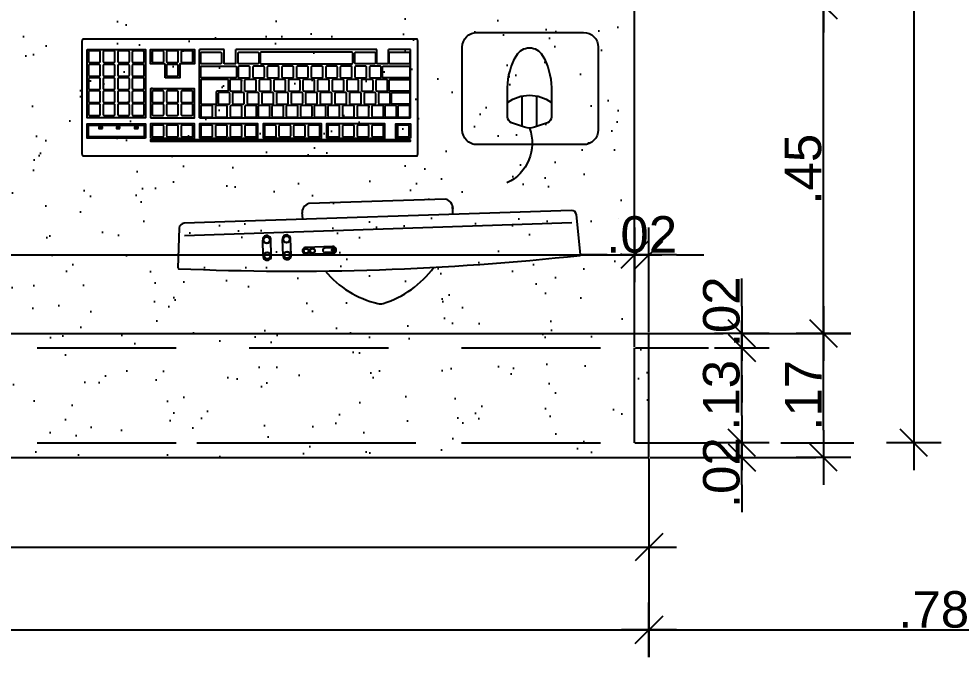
# Model space of a CAD drawing. Header units: millimetres. Extents: x 1999 to 2304, y 1614 to 1800.
# Drawn here: x 2276.582 to 2277.866, y 1632.238 to 1633.114 of the extents above; entities that cross this region are included whole.
import ezdxf

# ---------------------------------------------------------------- set-up
doc = ezdxf.new("R2010")
doc.units = ezdxf.units.MM
doc.header["$LTSCALE"] = 0.03
doc.header["$PDMODE"] = 34
doc.linetypes.add('HIDDEN', pattern=[9.525, 6.35, -3.175])
for name, color, linetype in [('BANCADAS', 5, 'Continuous'), ('COTA Especificações', 250, 'Continuous'), ('Layout', 6, 'Continuous'), ('PL250', 250, 'Continuous'), ('PL251', 251, 'Continuous'), ('PL5', 5, 'Continuous'), ('PL6', 6, 'Continuous'), ('Projeção', 250, 'HIDDEN')]:
    doc.layers.add(name, color=color, linetype=linetype)
doc.styles.get("Standard").update_dxf_attribs({"font": 'arial.ttf'})
doc.dimstyles.new('TICK01', dxfattribs={"dimscale": 0, "dimtxt": 2, "dimasz": 1.5, "dimexe": 0.18, "dimexo": 0.06, "dimgap": 0.09, "dimtad": 1, "dimzin": 4, "dimdsep": 46, "dimtxsty": 'Standard', "dimblk": 'TICK1', "dimcen": 0.09, "dimclrd": 256, "dimclre": 256, "dimclrt": 4, "dimaunit": 1, "dimadec": 0, "dimazin": 0, "dimtfac": 1, "dimtix": 1, "dimtmove": 2, "dimatfit": 3, "dimldrblk": 'TICK1', "dimfxl": 1, "dimtolj": 1, "dimtzin": 12, "dimarcsym": 0})

# ---------------------------------------------------------------- blocks, each defined once
blk = doc.blocks.new('TV DE PLASMA 29PL')
at = {"layer": 'PL250'}
for p, q in [((0.1413, 0.2032), (-0.1307, 0.2032)), ((0.3901, 0.1474), (-0.3795, 0.1474)), ((-0.2245, 0.1025), (-0.2245, 0.1335)), ((-0.2085, 0.1025), (-0.2085, 0.1335)), ((-0.1852, 0.1025), (-0.1852, 0.1335)), ((-0.1692, 0.1025), (-0.1692, 0.1335)), ((-0.0866, 0.1163), (-0.1388, 0.1163)), ((-0.0866, 0.1135), (-0.1016, 0.1135)), ((-0.0866, 0.1135), (-0.0866, 0.1051)), ((-0.0866, 0.1023), (-0.1388, 0.1023)), ((-0.0866, 0.1051), (-0.1016, 0.1051))]:
    blk.add_line(p, q, dxfattribs=at)
for centre, radius in [((-0.2165, 0.1335), 0.00673), ((-0.2165, 0.1335), 0.00623), ((-0.1772, 0.1335), 0.00673), ((-0.1772, 0.1335), 0.00623), ((-0.1388, 0.1093), 0.00498), ((-0.1388, 0.1093), 0.00448), ((-0.1265, 0.1093), 0.00498), ((-0.1265, 0.1093), 0.00448), ((-0.2165, 0.1025), 0.00673), ((-0.2165, 0.1025), 0.00623), ((-0.1772, 0.1025), 0.00673), ((-0.1772, 0.1025), 0.00623), ((-0.0866, 0.1093), 0.00162)]:
    blk.add_circle(centre, radius, dxfattribs=at)
for centre, radius, start, end in [((-0.1248, 0.1841), 0.02, 107.0959, 181.9473), ((0.1354, 0.1841), 0.02, 358.0527, 72.9041), ((0.0523, 0.1901), 0.1971, 181.9473, 185.1513), ((-0.0417, 0.1901), 0.1971, 354.8487, 358.0527), ((-0.2165, 0.1345), 0.00807, 352.6021, 187.3979), ((-0.1772, 0.1345), 0.00807, 352.6021, 187.3979), ((-0.1391, 0.1093), 0.00701, 87.5804, 272.4196), ((-0.1018, 0.1093), 0.00424, 87.5804, 272.4196), ((-0.0863, 0.1093), 0.00701, 267.5804, 92.4196), ((-0.0864, 0.1093), 0.00424, 267.5804, 92.4196), ((-0.2165, 0.1014), 0.00807, 172.6021, 7.3979), ((-0.1772, 0.1014), 0.00807, 172.6021, 7.3979), ((0.0523, 0.1901), 0.1971, 218.1188, 254.6284), ((-0.0417, 0.1901), 0.1971, 285.3716, 321.8812), ((0.0053, 0.0193), 0.02, 254.6284, 285.3716)]:
    blk.add_arc(centre, radius, start, end, dxfattribs=at)
at = {"layer": 'PL5'}
blk.add_lwpolyline([(0.4, 0.163, 0.395059), (0.3901, 0.1724), (-0.3795, 0.1724, 0.395059), (-0.3894, 0.163), (-0.3946, 0.0843, 0.255546), (-0.3938, 0.0825, 0.038223), (0.4044, 0.0825, 0.255546), (0.4052, 0.0843)], format="xyb", close=True, dxfattribs=at)
blk = doc.blocks.new('Teclado')
at = {"layer": 'PL250'}
blk.add_lwpolyline([(-0.23, 0.158), (-0.23, 0.002, 0.414214), (-0.228, 0), (0.228, 0, 0.414214), (0.23, 0.002), (0.23, 0.158, 0.414214), (0.228, 0.16), (-0.228, 0.16, 0.414214)], format="xyb", close=True, dxfattribs=at)
at = {"layer": 'PL251'}
for p, q in [((-0.22, 0.108), (-0.22, 0.0141)), ((0.069, 0.108), (-0.22, 0.108)), ((0.069, 0.108), (0.069, 0.0141)), ((0.116, 0.0532), (0.116, 0.034)), ((0.098, 0.0494), (0.098, 0.0363)), ((-0.19, 0.0341), (-0.19, 0.0141)), ((-0.19, 0.0341), (-0.174, 0.0341)), ((-0.174, 0.0341), (-0.174, 0.0141)), ((0.019, 0.0341), (0.019, 0.0141)), ((0.019, 0.0341), (0.035, 0.0341)), ((0.035, 0.0341), (0.035, 0.0141)), ((-0.22, 0.0141), (-0.19, 0.0141)), ((-0.174, 0.0141), (0.019, 0.0141)), ((0.035, 0.0141), (0.069, 0.0141))]:
    blk.add_line(p, q, dxfattribs=at)
for points in [[(-0.22, 0.138), (0.136, 0.138), (0.136, 0.14), (-0.22, 0.14)], [(-0.22, 0.136), (-0.2, 0.136), (-0.2, 0.116), (-0.22, 0.116)], [(-0.105, 0.136), (-0.185, 0.136), (-0.185, 0.116), (-0.105, 0.116)], [(-0.018, 0.136), (-0.098, 0.136), (-0.098, 0.116), (-0.018, 0.116)], [(0.069, 0.136), (-0.011, 0.136), (-0.011, 0.116), (0.069, 0.116)], [(0.136, 0.136), (0.076, 0.136), (0.076, 0.116), (0.136, 0.116)], [(0.143, 0.136), (0.223, 0.136), (0.223, 0.116), (0.143, 0.116)], [(0.145, 0.134), (0.221, 0.134), (0.221, 0.118), (0.145, 0.118)], [(0.1529, 0.1227), (0.1529, 0.1207), (0.1579, 0.1207), (0.1579, 0.1227)], [(0.1779, 0.1227), (0.1779, 0.1207), (0.1829, 0.1207), (0.1829, 0.1227)], [(0.2018, 0.1227), (0.2018, 0.1207), (0.2068, 0.1207), (0.2068, 0.1227)], [(0.136, 0.108), (0.076, 0.108), (0.076, 0.068), (0.136, 0.068)], [(0.223, 0.0141), (0.143, 0.0141), (0.143, 0.108), (0.223, 0.108)]]:
    blk.add_lwpolyline(points, close=True, dxfattribs=at)
for points in [[(-0.202, 0.1325, 0.414214), (-0.2035, 0.134), (-0.2165, 0.134, 0.414214), (-0.218, 0.1325), (-0.218, 0.1195, 0.414214), (-0.2165, 0.118), (-0.2035, 0.118, 0.414214), (-0.202, 0.1195)], [(-0.167, 0.1325, 0.414214), (-0.1685, 0.134), (-0.1815, 0.134, 0.414214), (-0.183, 0.1325), (-0.183, 0.1195, 0.414214), (-0.1815, 0.118), (-0.1685, 0.118, 0.414214), (-0.167, 0.1195)], [(-0.147, 0.1325, 0.414214), (-0.1485, 0.134), (-0.1615, 0.134, 0.414214), (-0.163, 0.1325), (-0.163, 0.1195, 0.414214), (-0.1615, 0.118), (-0.1485, 0.118, 0.414214), (-0.147, 0.1195)], [(-0.127, 0.1325, 0.414214), (-0.1285, 0.134), (-0.1415, 0.134, 0.414214), (-0.143, 0.1325), (-0.143, 0.1195, 0.414214), (-0.1415, 0.118), (-0.1285, 0.118, 0.414214), (-0.127, 0.1195)], [(-0.107, 0.1325, 0.414214), (-0.1085, 0.134), (-0.1215, 0.134, 0.414214), (-0.123, 0.1325), (-0.123, 0.1195, 0.414214), (-0.1215, 0.118), (-0.1085, 0.118, 0.414214), (-0.107, 0.1195)], [(-0.0799, 0.1325, 0.414214), (-0.0814, 0.134), (-0.0944, 0.134, 0.414214), (-0.0959, 0.1325), (-0.0959, 0.1195, 0.414214), (-0.0944, 0.118), (-0.0814, 0.118, 0.414214), (-0.0799, 0.1195)], [(-0.0599, 0.1325, 0.414214), (-0.0614, 0.134), (-0.0744, 0.134, 0.414214), (-0.0759, 0.1325), (-0.0759, 0.1195, 0.414214), (-0.0744, 0.118), (-0.0614, 0.118, 0.414214), (-0.0599, 0.1195)], [(-0.0399, 0.1325, 0.414214), (-0.0414, 0.134), (-0.0544, 0.134, 0.414214), (-0.0559, 0.1325), (-0.0559, 0.1195, 0.414214), (-0.0544, 0.118), (-0.0414, 0.118, 0.414214), (-0.0399, 0.1195)], [(-0.0199, 0.1325, 0.414214), (-0.0214, 0.134), (-0.0344, 0.134, 0.414214), (-0.0359, 0.1325), (-0.0359, 0.1195, 0.414214), (-0.0344, 0.118), (-0.0214, 0.118, 0.414214), (-0.0199, 0.1195)], [(0.007, 0.1325, 0.414214), (0.0055, 0.134), (-0.0075, 0.134, 0.414214), (-0.009, 0.1325), (-0.009, 0.1195, 0.414214), (-0.0075, 0.118), (0.0055, 0.118, 0.414214), (0.007, 0.1195)], [(0.027, 0.1325, 0.414214), (0.0255, 0.134), (0.0125, 0.134, 0.414214), (0.011, 0.1325), (0.011, 0.1195, 0.414214), (0.0125, 0.118), (0.0255, 0.118, 0.414214), (0.027, 0.1195)], [(0.047, 0.1325, 0.414214), (0.0455, 0.134), (0.0325, 0.134, 0.414214), (0.031, 0.1325), (0.031, 0.1195, 0.414214), (0.0325, 0.118), (0.0455, 0.118, 0.414214), (0.047, 0.1195)], [(0.067, 0.1325, 0.414214), (0.0655, 0.134), (0.0525, 0.134, 0.414214), (0.051, 0.1325), (0.051, 0.1195, 0.414214), (0.0525, 0.118), (0.0655, 0.118, 0.414214), (0.067, 0.1195)], [(0.094, 0.1325, 0.414214), (0.0925, 0.134), (0.0795, 0.134, 0.414214), (0.078, 0.1325), (0.078, 0.1195, 0.414214), (0.0795, 0.118), (0.0925, 0.118, 0.414214), (0.094, 0.1195)], [(0.114, 0.1325, 0.414214), (0.1125, 0.134), (0.0995, 0.134, 0.414214), (0.098, 0.1325), (0.098, 0.1195, 0.414214), (0.0995, 0.118), (0.1125, 0.118, 0.414214), (0.114, 0.1195)], [(0.134, 0.1325, 0.414214), (0.1325, 0.134), (0.1195, 0.134, 0.414214), (0.118, 0.1325), (0.118, 0.1195, 0.414214), (0.1195, 0.118), (0.1325, 0.118, 0.414214), (0.134, 0.1195)], [(-0.2029, 0.1055, 0.414214), (-0.2044, 0.107), (-0.2174, 0.107, 0.414214), (-0.2189, 0.1055), (-0.2189, 0.0925, 0.414214), (-0.2174, 0.091), (-0.2044, 0.091, 0.414214), (-0.2029, 0.0925)], [(-0.1848, 0.1055, 0.414214), (-0.1863, 0.107), (-0.1993, 0.107, 0.414214), (-0.2008, 0.1055), (-0.2008, 0.0925, 0.414214), (-0.1993, 0.091), (-0.1863, 0.091, 0.414214), (-0.1848, 0.0925)], [(-0.167, 0.1055, 0.414214), (-0.1685, 0.107), (-0.1815, 0.107, 0.414214), (-0.183, 0.1055), (-0.183, 0.0925, 0.414214), (-0.1815, 0.091), (-0.1685, 0.091, 0.414214), (-0.167, 0.0925)], [(-0.147, 0.1055, 0.414214), (-0.1485, 0.107), (-0.1615, 0.107, 0.414214), (-0.163, 0.1055), (-0.163, 0.0925, 0.414214), (-0.1615, 0.091), (-0.1485, 0.091, 0.414214), (-0.147, 0.0925)], [(-0.127, 0.1055, 0.414214), (-0.1285, 0.107), (-0.1415, 0.107, 0.414214), (-0.143, 0.1055), (-0.143, 0.0925, 0.414214), (-0.1415, 0.091), (-0.1285, 0.091, 0.414214), (-0.127, 0.0925)], [(-0.107, 0.1055, 0.414214), (-0.1085, 0.107), (-0.1215, 0.107, 0.414214), (-0.123, 0.1055), (-0.123, 0.0925, 0.414214), (-0.1215, 0.091), (-0.1085, 0.091, 0.414214), (-0.107, 0.0925)], [(-0.0881, 0.1055, 0.414214), (-0.0896, 0.107), (-0.1026, 0.107, 0.414214), (-0.1041, 0.1055), (-0.1041, 0.0925, 0.414214), (-0.1026, 0.091), (-0.0896, 0.091, 0.414214), (-0.0881, 0.0925)], [(-0.0692, 0.1055, 0.414214), (-0.0707, 0.107), (-0.0837, 0.107, 0.414214), (-0.0852, 0.1055), (-0.0852, 0.0925, 0.414214), (-0.0837, 0.091), (-0.0707, 0.091, 0.414214), (-0.0692, 0.0925)], [(-0.0496, 0.1055, 0.414214), (-0.0511, 0.107), (-0.0641, 0.107, 0.414214), (-0.0656, 0.1055), (-0.0656, 0.0925, 0.414214), (-0.0641, 0.091), (-0.0511, 0.091, 0.414214), (-0.0496, 0.0925)], [(-0.0303, 0.1055, 0.414214), (-0.0318, 0.107), (-0.0448, 0.107, 0.414214), (-0.0463, 0.1055), (-0.0463, 0.0925, 0.414214), (-0.0448, 0.091), (-0.0318, 0.091, 0.414214), (-0.0303, 0.0925)], [(-0.0114, 0.1055, 0.414214), (-0.0129, 0.107), (-0.0259, 0.107, 0.414214), (-0.0274, 0.1055), (-0.0274, 0.0925, 0.414214), (-0.0259, 0.091), (-0.0129, 0.091, 0.414214), (-0.0114, 0.0925)], [(0.007, 0.1055, 0.414214), (0.0055, 0.107), (-0.0075, 0.107, 0.414214), (-0.009, 0.1055), (-0.009, 0.0925, 0.414214), (-0.0075, 0.091), (0.0055, 0.091, 0.414214), (0.007, 0.0925)], [(0.027, 0.1055, 0.414214), (0.0255, 0.107), (0.0125, 0.107, 0.414214), (0.011, 0.1055), (0.011, 0.0925, 0.414214), (0.0125, 0.091), (0.0255, 0.091, 0.414214), (0.027, 0.0925)], [(0.047, 0.1055, 0.414214), (0.0455, 0.107), (0.0325, 0.107, 0.414214), (0.031, 0.1055), (0.031, 0.0925, 0.414214), (0.0325, 0.091), (0.0455, 0.091, 0.414214), (0.047, 0.0925)], [(0.067, 0.1055, 0.414214), (0.0655, 0.107), (0.0525, 0.107, 0.414214), (0.051, 0.1055), (0.051, 0.0925, 0.414214), (0.0525, 0.091), (0.0655, 0.091, 0.414214), (0.067, 0.0925)], [(0.094, 0.1032, 0.414214), (0.0925, 0.1047), (0.0795, 0.1047, 0.414214), (0.078, 0.1032), (0.078, 0.0902, 0.414214), (0.0795, 0.0887), (0.0925, 0.0887, 0.414214), (0.094, 0.0902)], [(0.114, 0.1032, 0.414214), (0.1125, 0.1047), (0.0995, 0.1047, 0.414214), (0.098, 0.1032), (0.098, 0.0902, 0.414214), (0.0995, 0.0887), (0.1125, 0.0887, 0.414214), (0.114, 0.0902)], [(0.134, 0.1032, 0.414214), (0.1325, 0.1047), (0.1195, 0.1047, 0.414214), (0.118, 0.1032), (0.118, 0.0902, 0.414214), (0.1195, 0.0887), (0.1325, 0.0887, 0.414214), (0.134, 0.0902)], [(0.161, 0.1033, 0.414214), (0.1595, 0.1048), (0.1465, 0.1048, 0.414214), (0.145, 0.1033), (0.145, 0.0903, 0.414214), (0.1465, 0.0888), (0.1595, 0.0888, 0.414214), (0.161, 0.0903)], [(0.181, 0.1033, 0.414214), (0.1795, 0.1048), (0.1665, 0.1048, 0.414214), (0.165, 0.1033), (0.165, 0.0903, 0.414214), (0.1665, 0.0888), (0.1795, 0.0888, 0.414214), (0.181, 0.0903)], [(0.201, 0.1033, 0.414214), (0.1995, 0.1048), (0.1865, 0.1048, 0.414214), (0.185, 0.1033), (0.185, 0.0903, 0.414214), (0.1865, 0.0888), (0.1995, 0.0888, 0.414214), (0.201, 0.0903)], [(0.221, 0.1033, 0.414214), (0.2195, 0.1048), (0.2065, 0.1048, 0.414214), (0.205, 0.1033), (0.205, 0.0903, 0.414214), (0.2065, 0.0888), (0.2195, 0.0888, 0.414214), (0.221, 0.0903)], [(-0.2175, 0.0894), (-0.1955, 0.0894, -0.414214), (-0.194, 0.0879), (-0.194, 0.0748, -0.414214), (-0.1955, 0.0733), (-0.2175, 0.0733, -0.414214), (-0.219, 0.0748), (-0.219, 0.0879, -0.414214)], [(-0.1764, 0.0878, 0.414214), (-0.1779, 0.0893), (-0.1909, 0.0893, 0.414214), (-0.1924, 0.0878), (-0.1924, 0.0748, 0.414214), (-0.1909, 0.0733), (-0.1779, 0.0733, 0.414214), (-0.1764, 0.0748)], [(-0.1564, 0.0878, 0.414214), (-0.1579, 0.0893), (-0.1709, 0.0893, 0.414214), (-0.1724, 0.0878), (-0.1724, 0.0748, 0.414214), (-0.1709, 0.0733), (-0.1579, 0.0733, 0.414214), (-0.1564, 0.0748)], [(-0.1364, 0.0878, 0.414214), (-0.1379, 0.0893), (-0.1509, 0.0893, 0.414214), (-0.1524, 0.0878), (-0.1524, 0.0748, 0.414214), (-0.1509, 0.0733), (-0.1379, 0.0733, 0.414214), (-0.1364, 0.0748)], [(-0.1164, 0.0878, 0.414214), (-0.1179, 0.0893), (-0.1309, 0.0893, 0.414214), (-0.1324, 0.0878), (-0.1324, 0.0748, 0.414214), (-0.1309, 0.0733), (-0.1179, 0.0733, 0.414214), (-0.1164, 0.0748)], [(-0.0964, 0.0878, 0.414214), (-0.0979, 0.0893), (-0.1109, 0.0893, 0.414214), (-0.1124, 0.0878), (-0.1124, 0.0748, 0.414214), (-0.1109, 0.0733), (-0.0979, 0.0733, 0.414214), (-0.0964, 0.0748)], [(-0.0764, 0.0878, 0.414214), (-0.0779, 0.0893), (-0.0909, 0.0893, 0.414214), (-0.0924, 0.0878), (-0.0924, 0.0748, 0.414214), (-0.0909, 0.0733), (-0.0779, 0.0733, 0.414214), (-0.0764, 0.0748)], [(-0.0564, 0.0878, 0.414214), (-0.0579, 0.0893), (-0.0709, 0.0893, 0.414214), (-0.0724, 0.0878), (-0.0724, 0.0748, 0.414214), (-0.0709, 0.0733), (-0.0579, 0.0733, 0.414214), (-0.0564, 0.0748)], [(-0.0364, 0.0878, 0.414214), (-0.0379, 0.0893), (-0.0509, 0.0893, 0.414214), (-0.0524, 0.0878), (-0.0524, 0.0748, 0.414214), (-0.0509, 0.0733), (-0.0379, 0.0733, 0.414214), (-0.0364, 0.0748)], [(-0.0164, 0.0878, 0.414214), (-0.0179, 0.0893), (-0.0309, 0.0893, 0.414214), (-0.0324, 0.0878), (-0.0324, 0.0748, 0.414214), (-0.0309, 0.0733), (-0.0179, 0.0733, 0.414214), (-0.0164, 0.0748)], [(0.0036, 0.0878, 0.414214), (0.0021, 0.0893), (-0.0109, 0.0893, 0.414214), (-0.0124, 0.0878), (-0.0124, 0.0748, 0.414214), (-0.0109, 0.0733), (0.0021, 0.0733, 0.414214), (0.0036, 0.0748)], [(0.0236, 0.0878, 0.414214), (0.0221, 0.0893), (0.0091, 0.0893, 0.414214), (0.0076, 0.0878), (0.0076, 0.0748, 0.414214), (0.0091, 0.0733), (0.0221, 0.0733, 0.414214), (0.0236, 0.0748)], [(0.0436, 0.0878, 0.414214), (0.0421, 0.0893), (0.0291, 0.0893, 0.414214), (0.0276, 0.0878), (0.0276, 0.0748, 0.414214), (0.0291, 0.0733), (0.0421, 0.0733, 0.414214), (0.0436, 0.0748)], [(0.0306, 0.0552), (0.0655, 0.0552, 0.414214), (0.067, 0.0567), (0.067, 0.0878, 0.414214), (0.0655, 0.0893), (0.047, 0.0893, 0.414214), (0.0455, 0.0878), (0.0455, 0.0723, -0.414214), (0.044, 0.0708), (0.0306, 0.0708, 0.414214), (0.0291, 0.0693), (0.0291, 0.0567, 0.414214)], [(0.094, 0.0855, 0.414214), (0.0925, 0.087), (0.0795, 0.087, 0.414214), (0.078, 0.0855), (0.078, 0.0725, 0.414214), (0.0795, 0.071), (0.0925, 0.071, 0.414214), (0.094, 0.0725)], [(0.114, 0.0855, 0.414214), (0.1125, 0.087), (0.0995, 0.087, 0.414214), (0.098, 0.0855), (0.098, 0.0725, 0.414214), (0.0995, 0.071), (0.1125, 0.071, 0.414214), (0.114, 0.0725)], [(0.134, 0.0855, 0.414214), (0.1325, 0.087), (0.1195, 0.087, 0.414214), (0.118, 0.0855), (0.118, 0.0725, 0.414214), (0.1195, 0.071), (0.1325, 0.071, 0.414214), (0.134, 0.0725)], [(0.161, 0.0856, 0.414214), (0.1595, 0.0871), (0.1465, 0.0871, 0.414214), (0.145, 0.0856), (0.145, 0.0726, 0.414214), (0.1465, 0.0711), (0.1595, 0.0711, 0.414214), (0.161, 0.0726)], [(0.181, 0.0856, 0.414214), (0.1795, 0.0871), (0.1665, 0.0871, 0.414214), (0.165, 0.0856), (0.165, 0.0726, 0.414214), (0.1665, 0.0711), (0.1795, 0.0711, 0.414214), (0.181, 0.0726)], [(0.201, 0.0856, 0.414214), (0.1995, 0.0871), (0.1865, 0.0871, 0.414214), (0.185, 0.0856), (0.185, 0.0726, 0.414214), (0.1865, 0.0711), (0.1995, 0.0711, 0.414214), (0.201, 0.0726)], [(0.221, 0.0856, 0.414214), (0.2195, 0.0871), (0.2065, 0.0871, 0.414214), (0.205, 0.0856), (0.205, 0.0726, 0.414214), (0.2065, 0.0711), (0.2195, 0.0711, 0.414214), (0.221, 0.0726)], [(-0.219, 0.0567), (-0.219, 0.0698, -0.414214), (-0.2175, 0.0713), (-0.1922, 0.0713, -0.414214), (-0.1907, 0.0698), (-0.1907, 0.0567, -0.414214), (-0.1922, 0.0552), (-0.2175, 0.0552, -0.414214)], [(-0.1727, 0.0697, 0.414214), (-0.1742, 0.0712), (-0.1872, 0.0712, 0.414214), (-0.1887, 0.0697), (-0.1887, 0.0567, 0.414214), (-0.1872, 0.0552), (-0.1742, 0.0552, 0.414214), (-0.1727, 0.0567)], [(-0.1527, 0.0697, 0.414214), (-0.1542, 0.0712), (-0.1672, 0.0712, 0.414214), (-0.1687, 0.0697), (-0.1687, 0.0567, 0.414214), (-0.1672, 0.0552), (-0.1542, 0.0552, 0.414214), (-0.1527, 0.0567)], [(-0.1327, 0.0697, 0.414214), (-0.1342, 0.0712), (-0.1472, 0.0712, 0.414214), (-0.1487, 0.0697), (-0.1487, 0.0567, 0.414214), (-0.1472, 0.0552), (-0.1342, 0.0552, 0.414214), (-0.1327, 0.0567)], [(-0.1127, 0.0697, 0.414214), (-0.1142, 0.0712), (-0.1272, 0.0712, 0.414214), (-0.1287, 0.0697), (-0.1287, 0.0567, 0.414214), (-0.1272, 0.0552), (-0.1142, 0.0552, 0.414214), (-0.1127, 0.0567)], [(-0.0927, 0.0697, 0.414214), (-0.0942, 0.0712), (-0.1072, 0.0712, 0.414214), (-0.1087, 0.0697), (-0.1087, 0.0567, 0.414214), (-0.1072, 0.0552), (-0.0942, 0.0552, 0.414214), (-0.0927, 0.0567)], [(-0.0727, 0.0697, 0.414214), (-0.0742, 0.0712), (-0.0872, 0.0712, 0.414214), (-0.0887, 0.0697), (-0.0887, 0.0567, 0.414214), (-0.0872, 0.0552), (-0.0742, 0.0552, 0.414214), (-0.0727, 0.0567)], [(-0.0527, 0.0697, 0.414214), (-0.0542, 0.0712), (-0.0672, 0.0712, 0.414214), (-0.0687, 0.0697), (-0.0687, 0.0567, 0.414214), (-0.0672, 0.0552), (-0.0542, 0.0552, 0.414214), (-0.0527, 0.0567)], [(-0.0327, 0.0697, 0.414214), (-0.0342, 0.0712), (-0.0472, 0.0712, 0.414214), (-0.0487, 0.0697), (-0.0487, 0.0567, 0.414214), (-0.0472, 0.0552), (-0.0342, 0.0552, 0.414214), (-0.0327, 0.0567)], [(-0.0127, 0.0697, 0.414214), (-0.0142, 0.0712), (-0.0272, 0.0712, 0.414214), (-0.0287, 0.0697), (-0.0287, 0.0567, 0.414214), (-0.0272, 0.0552), (-0.0142, 0.0552, 0.414214), (-0.0127, 0.0567)], [(0.0073, 0.0697, 0.414214), (0.0058, 0.0712), (-0.0072, 0.0712, 0.414214), (-0.0087, 0.0697), (-0.0087, 0.0567, 0.414214), (-0.0072, 0.0552), (0.0058, 0.0552, 0.414214), (0.0073, 0.0567)], [(0.0273, 0.0697, 0.414214), (0.0258, 0.0712), (0.0128, 0.0712, 0.414214), (0.0113, 0.0697), (0.0113, 0.0567, 0.414214), (0.0128, 0.0552), (0.0258, 0.0552, 0.414214), (0.0273, 0.0567)], [(0.161, 0.0674, 0.414214), (0.1595, 0.0689), (0.1465, 0.0689, 0.414214), (0.145, 0.0674), (0.145, 0.0544, 0.414214), (0.1465, 0.0529), (0.1595, 0.0529, 0.414214), (0.161, 0.0544)], [(0.181, 0.0674, 0.414214), (0.1795, 0.0689), (0.1665, 0.0689, 0.414214), (0.165, 0.0674), (0.165, 0.0544, 0.414214), (0.1665, 0.0529), (0.1795, 0.0529, 0.414214), (0.181, 0.0544)], [(0.201, 0.0674, 0.414214), (0.1995, 0.0689), (0.1865, 0.0689, 0.414214), (0.185, 0.0674), (0.185, 0.0544, 0.414214), (0.1865, 0.0529), (0.1995, 0.0529, 0.414214), (0.201, 0.0544)], [(0.221, 0.0674, 0.414214), (0.2195, 0.0689), (0.2065, 0.0689, 0.414214), (0.205, 0.0674), (0.205, 0.0544, 0.414214), (0.2065, 0.0529), (0.2195, 0.0529, 0.414214), (0.221, 0.0544)], [(-0.219, 0.0386), (-0.219, 0.0517, -0.414214), (-0.2175, 0.0532), (-0.1834, 0.0532, -0.414214), (-0.1819, 0.0517), (-0.1819, 0.0386, -0.414214), (-0.1834, 0.0371), (-0.2175, 0.0371, -0.414214)], [(-0.1639, 0.0517, 0.414214), (-0.1654, 0.0532), (-0.1784, 0.0532, 0.414214), (-0.1799, 0.0517), (-0.1799, 0.0387, 0.414214), (-0.1784, 0.0372), (-0.1654, 0.0372, 0.414214), (-0.1639, 0.0387)], [(-0.1439, 0.0517, 0.414214), (-0.1454, 0.0532), (-0.1584, 0.0532, 0.414214), (-0.1599, 0.0517), (-0.1599, 0.0387, 0.414214), (-0.1584, 0.0372), (-0.1454, 0.0372, 0.414214), (-0.1439, 0.0387)], [(-0.1239, 0.0517, 0.414214), (-0.1254, 0.0532), (-0.1384, 0.0532, 0.414214), (-0.1399, 0.0517), (-0.1399, 0.0387, 0.414214), (-0.1384, 0.0372), (-0.1254, 0.0372, 0.414214), (-0.1239, 0.0387)], [(-0.1039, 0.0517, 0.414214), (-0.1054, 0.0532), (-0.1184, 0.0532, 0.414214), (-0.1199, 0.0517), (-0.1199, 0.0387, 0.414214), (-0.1184, 0.0372), (-0.1054, 0.0372, 0.414214), (-0.1039, 0.0387)], [(-0.0839, 0.0517, 0.414214), (-0.0854, 0.0532), (-0.0984, 0.0532, 0.414214), (-0.0999, 0.0517), (-0.0999, 0.0387, 0.414214), (-0.0984, 0.0372), (-0.0854, 0.0372, 0.414214), (-0.0839, 0.0387)], [(-0.0639, 0.0517, 0.414214), (-0.0654, 0.0532), (-0.0784, 0.0532, 0.414214), (-0.0799, 0.0517), (-0.0799, 0.0387, 0.414214), (-0.0784, 0.0372), (-0.0654, 0.0372, 0.414214), (-0.0639, 0.0387)], [(-0.0439, 0.0517, 0.414214), (-0.0454, 0.0532), (-0.0584, 0.0532, 0.414214), (-0.0599, 0.0517), (-0.0599, 0.0387, 0.414214), (-0.0584, 0.0372), (-0.0454, 0.0372, 0.414214), (-0.0439, 0.0387)], [(-0.0239, 0.0517, 0.414214), (-0.0254, 0.0532), (-0.0384, 0.0532, 0.414214), (-0.0399, 0.0517), (-0.0399, 0.0387, 0.414214), (-0.0384, 0.0372), (-0.0254, 0.0372, 0.414214), (-0.0239, 0.0387)], [(-0.0039, 0.0517, 0.414214), (-0.0054, 0.0532), (-0.0184, 0.0532, 0.414214), (-0.0199, 0.0517), (-0.0199, 0.0387, 0.414214), (-0.0184, 0.0372), (-0.0054, 0.0372, 0.414214), (-0.0039, 0.0387)], [(0.0161, 0.0517, 0.414214), (0.0146, 0.0532), (0.0016, 0.0532, 0.414214), (0.0001, 0.0517), (0.0001, 0.0387, 0.414214), (0.0016, 0.0372), (0.0146, 0.0372, 0.414214), (0.0161, 0.0387)], [(0.0185, 0.0517, -0.414214), (0.02, 0.0532), (0.0655, 0.0532, -0.414214), (0.067, 0.0517), (0.067, 0.0386, -0.414214), (0.0655, 0.0371), (0.02, 0.0371, -0.414214), (0.0185, 0.0386)], [(0.114, 0.0493, 0.414214), (0.1125, 0.0508), (0.0995, 0.0508, 0.414214), (0.098, 0.0493), (0.098, 0.0363, 0.414214), (0.0995, 0.0348), (0.1125, 0.0348, 0.414214), (0.114, 0.0363)], [(0.161, 0.0494, 0.414214), (0.1595, 0.0509), (0.1465, 0.0509, 0.414214), (0.145, 0.0494), (0.145, 0.0364, 0.414214), (0.1465, 0.0349), (0.1595, 0.0349, 0.414214), (0.161, 0.0364)], [(0.181, 0.0494, 0.414214), (0.1795, 0.0509), (0.1665, 0.0509, 0.414214), (0.165, 0.0494), (0.165, 0.0364, 0.414214), (0.1665, 0.0349), (0.1795, 0.0349, 0.414214), (0.181, 0.0364)], [(0.201, 0.0494, 0.414214), (0.1995, 0.0509), (0.1865, 0.0509, 0.414214), (0.185, 0.0494), (0.185, 0.0364, 0.414214), (0.1865, 0.0349), (0.1995, 0.0349, 0.414214), (0.201, 0.0364)], [(0.221, 0.0494, 0.414214), (0.2195, 0.0509), (0.2065, 0.0509, 0.414214), (0.205, 0.0494), (0.205, 0.0364, 0.414214), (0.2065, 0.0349), (0.2195, 0.0349, 0.414214), (0.221, 0.0364)], [(-0.2175, 0.0341), (-0.1922, 0.0341, -0.414214), (-0.1907, 0.0326), (-0.1907, 0.0195, -0.414214), (-0.1922, 0.018), (-0.2175, 0.018, -0.414214), (-0.219, 0.0195), (-0.219, 0.0326, -0.414214)], [(-0.1437, 0.0195, -0.414214), (-0.1452, 0.018), (-0.1705, 0.018, -0.414214), (-0.172, 0.0195), (-0.172, 0.0326, -0.414214), (-0.1705, 0.0341), (-0.1452, 0.0341, -0.414214), (-0.1437, 0.0326)], [(-0.0141, 0.0195), (-0.0141, 0.0326, 0.414214), (-0.0156, 0.0341), (-0.1394, 0.0341, 0.414214), (-0.1409, 0.0326), (-0.1409, 0.0195, 0.414214), (-0.1394, 0.018), (-0.0156, 0.018, 0.414214)], [(-0.0106, 0.0341), (0.0146, 0.0341, -0.414214), (0.0161, 0.0326), (0.0161, 0.0195, -0.414214), (0.0146, 0.018), (-0.0106, 0.018, -0.414214), (-0.0121, 0.0195), (-0.0121, 0.0326, -0.414214)], [(0.0402, 0.0341), (0.0655, 0.0341, -0.414214), (0.067, 0.0326), (0.067, 0.0195, -0.414214), (0.0655, 0.018), (0.0402, 0.018, -0.414214), (0.0387, 0.0195), (0.0387, 0.0326, -0.414214)], [(0.094, 0.0306, 0.414214), (0.0925, 0.0321), (0.0795, 0.0321, 0.414214), (0.078, 0.0306), (0.078, 0.0176, 0.414214), (0.0795, 0.0161), (0.0925, 0.0161, 0.414214), (0.094, 0.0176)], [(0.114, 0.0306, 0.414214), (0.1125, 0.0321), (0.0995, 0.0321, 0.414214), (0.098, 0.0306), (0.098, 0.0176, 0.414214), (0.0995, 0.0161), (0.1125, 0.0161, 0.414214), (0.114, 0.0176)], [(0.134, 0.0306, 0.414214), (0.1325, 0.0321), (0.1195, 0.0321, 0.414214), (0.118, 0.0306), (0.118, 0.0176, 0.414214), (0.1195, 0.0161), (0.1325, 0.0161, 0.414214), (0.134, 0.0176)], [(0.161, 0.0307, 0.414214), (0.1595, 0.0322), (0.1465, 0.0322, 0.414214), (0.145, 0.0307), (0.145, 0.0177, 0.414214), (0.1465, 0.0162), (0.1595, 0.0162, 0.414214), (0.161, 0.0177)], [(0.181, 0.0307, 0.414214), (0.1795, 0.0322), (0.1665, 0.0322, 0.414214), (0.165, 0.0307), (0.165, 0.0177, 0.414214), (0.1665, 0.0162), (0.1795, 0.0162, 0.414214), (0.181, 0.0177)], [(0.201, 0.0307, 0.414214), (0.1995, 0.0322), (0.1865, 0.0322, 0.414214), (0.185, 0.0307), (0.185, 0.0177, 0.414214), (0.1865, 0.0162), (0.1995, 0.0162, 0.414214), (0.201, 0.0177)], [(0.221, 0.0307, 0.414214), (0.2195, 0.0322), (0.2065, 0.0322, 0.414214), (0.205, 0.0307), (0.205, 0.0177, 0.414214), (0.2065, 0.0162), (0.2195, 0.0162, 0.414214), (0.221, 0.0177)]]:
    blk.add_lwpolyline(points, format="xyb", close=True, dxfattribs=at)
blk.add_lwpolyline([(0.116, 0.034), (0.136, 0.034), (0.136, 0.0141), (0.076, 0.0141), (0.076, 0.034), (0.096, 0.034), (0.096, 0.0532), (0.116, 0.0532)], dxfattribs=at)
blk = doc.blocks.new('Mouse')
at = {"layer": 'PL250'}
for p, q in [((-0.0111, 0.1289), (-0.0111, 0.0872)), ((0.0089, 0.1289), (0.0089, 0.0872))]:
    blk.add_line(p, q, dxfattribs=at)
blk.add_lwpolyline([(0.0931, 0.1336, 0.414214), (0.0729, 0.1539), (-0.0729, 0.1539, 0.414214), (-0.0932, 0.1336), (-0.0932, 0.0203, 0.414214), (-0.0729, 0), (0.0729, 0, 0.414214), (0.0931, 0.0203)], format="xyb", close=True, dxfattribs=at)
for centre, radius, start, end in [((-0.057, 0.1522), 0.0597, 339.4175, 65.2103), ((-0.0011, 0.1371), 0.0509, 233.9012, 306.0988)]:
    blk.add_arc(centre, radius, start, end, dxfattribs=at)
at = {"layer": 'PL6'}
blk.add_lwpolyline([(0.0289, 0.1162, 0.320037), (0.0234, 0.1239), (0.0056, 0.1301, 0.167465), (-0.0077, 0.1301), (-0.0256, 0.1239, 0.320037), (-0.0311, 0.1162), (-0.0311, 0.0757, 0.131312), (-0.0186, 0.0312, 0.570686), (0.0165, 0.0312, 0.131312), (0.0289, 0.0757)], format="xyb", close=True, dxfattribs=at)
blk = doc.blocks.new('TICK1')
for p, q in [((0, 1), (0, -1)), ((0.5, 0.5), (-0.5, -0.5)), ((-1, 0), (1, 0))]:
    blk.add_line(p, q)
blk = doc.blocks.new('*D639')
at = {"layer": 'COTA Especificações', "linetype": 'HIDDEN', "lineweight": -2, "ltscale": 0.1, "transparency": 16777216}
for p, q in [((2275.4256, 1632.531), (2275.4256, 1632.385)), ((2277.4456, 1632.511), (2277.4456, 1632.385))]:
    blk.add_line(p, q, dxfattribs=at)
at = {"layer": 'COTA Especificações', "lineweight": -2, "ltscale": 0.1, "transparency": 16777216}
blk.add_line((2275.4631, 1632.3895), (2277.4081, 1632.3895), dxfattribs=at)
at = {"layer": 'DEFPOINTS', "color": 0, "ltscale": 0.1, "transparency": 16777216}
for p in [(2275.4256, 1632.5325), (2277.4456, 1632.5125), (2277.4456, 1632.3895)]:
    blk.add_point(p, dxfattribs=at)
at = {"layer": 'COTA Especificações', "lineweight": -2, "ltscale": 0.1, "transparency": 16777216, "xscale": 0.03749999999999998, "yscale": 0.03749999999999998, "zscale": 0.03749999999999998, "rotation": 180}
blk.add_blockref('TICK1', (2275.4256, 1632.3895), dxfattribs=at)
at = {"layer": 'COTA Especificações', "lineweight": -2, "ltscale": 0.1, "transparency": 16777216, "xscale": 0.03749999999999998, "yscale": 0.03749999999999998, "zscale": 0.03749999999999998}
blk.add_blockref('TICK1', (2277.4456, 1632.3895), dxfattribs=at)
at = {"layer": 'COTA Especificações', "color": 4, "ltscale": 0.1, "transparency": 16777216, "insert": (2276.4356, 1632.4173), "char_height": 0.05, "attachment_point": 5}
blk.add_mtext('\\A1;2.02', dxfattribs=at)
blk = doc.blocks.new('*D640')
at = {"layer": 'COTA Especificações', "lineweight": -2, "ltscale": 0.1, "transparency": 16777216}
for p, q in [((2277.5727, 1632.57), (2277.5727, 1632.6075)), ((2277.5727, 1632.5125), (2277.5727, 1632.5325)), ((2277.5727, 1632.475), (2277.5727, 1632.4375))]:
    blk.add_line(p, q, dxfattribs=at)
at = {"layer": 'COTA Especificações', "linetype": 'HIDDEN', "lineweight": -2, "ltscale": 0.1, "transparency": 16777216}
for p, q in [((2277.4271, 1632.5325), (2277.5772, 1632.5325)), ((2277.4471, 1632.5125), (2277.5772, 1632.5125))]:
    blk.add_line(p, q, dxfattribs=at)
at = {"layer": 'DEFPOINTS', "color": 0, "ltscale": 0.1, "transparency": 16777216}
for p in [(2277.4256, 1632.5325), (2277.5727, 1632.5325), (2277.4456, 1632.5125)]:
    blk.add_point(p, dxfattribs=at)
at = {"layer": 'COTA Especificações', "lineweight": -2, "ltscale": 0.1, "transparency": 16777216, "xscale": 0.03749999999999998, "yscale": 0.03749999999999998, "zscale": 0.03749999999999998}
for p, rotation in [((2277.5727, 1632.5325), 270), ((2277.5727, 1632.5125), 90)]:
    blk.add_blockref('TICK1', p, dxfattribs=dict(at, rotation=rotation))
at = {"layer": 'COTA Especificações', "color": 4, "ltscale": 0.1, "transparency": 16777216, "insert": (2277.545, 1632.4915), "char_height": 0.05, "attachment_point": 5, "rotation": 90}
blk.add_mtext('\\A1;.02', dxfattribs=at)
blk = doc.blocks.new('*D641')
at = {"layer": 'COTA Especificações', "linetype": 'HIDDEN', "lineweight": -2, "ltscale": 0.1, "transparency": 16777216}
for p, q in [((2277.4271, 1632.6625), (2277.5772, 1632.6625)), ((2277.4271, 1632.5325), (2277.5772, 1632.5325))]:
    blk.add_line(p, q, dxfattribs=at)
at = {"layer": 'COTA Especificações', "lineweight": -2, "ltscale": 0.1, "transparency": 16777216}
blk.add_line((2277.5727, 1632.57), (2277.5727, 1632.625), dxfattribs=at)
at = {"layer": 'DEFPOINTS', "color": 0, "ltscale": 0.1, "transparency": 16777216}
for p in [(2277.4256, 1632.6625), (2277.5727, 1632.6625), (2277.4256, 1632.5325)]:
    blk.add_point(p, dxfattribs=at)
at = {"layer": 'COTA Especificações', "lineweight": -2, "ltscale": 0.1, "transparency": 16777216, "xscale": 0.03749999999999998, "yscale": 0.03749999999999998, "zscale": 0.03749999999999998}
for p, rotation in [((2277.5727, 1632.6625), 90), ((2277.5727, 1632.5325), 270)]:
    blk.add_blockref('TICK1', p, dxfattribs=dict(at, rotation=rotation))
at = {"layer": 'COTA Especificações', "color": 4, "ltscale": 0.1, "transparency": 16777216, "insert": (2277.5449, 1632.5975), "char_height": 0.05, "attachment_point": 5, "rotation": 90}
blk.add_mtext('\\A1;.13', dxfattribs=at)
blk = doc.blocks.new('*D642')
at = {"layer": 'COTA Especificações', "lineweight": -2, "ltscale": 0.1, "transparency": 16777216}
for p, q in [((2277.5727, 1632.72), (2277.5727, 1632.7575)), ((2277.5727, 1632.6625), (2277.5727, 1632.6825)), ((2277.5727, 1632.625), (2277.5727, 1632.5875))]:
    blk.add_line(p, q, dxfattribs=at)
at = {"layer": 'COTA Especificações', "linetype": 'HIDDEN', "lineweight": -2, "ltscale": 0.1, "transparency": 16777216}
for p, q in [((2277.4471, 1632.6825), (2277.5772, 1632.6825)), ((2277.4271, 1632.6625), (2277.5772, 1632.6625))]:
    blk.add_line(p, q, dxfattribs=at)
at = {"layer": 'DEFPOINTS', "color": 0, "ltscale": 0.1, "transparency": 16777216}
for p in [(2277.4456, 1632.6825), (2277.5727, 1632.6825), (2277.4256, 1632.6625)]:
    blk.add_point(p, dxfattribs=at)
at = {"layer": 'COTA Especificações', "lineweight": -2, "ltscale": 0.1, "transparency": 16777216, "xscale": 0.03749999999999998, "yscale": 0.03749999999999998, "zscale": 0.03749999999999998}
for p, rotation in [((2277.5727, 1632.6825), 270), ((2277.5727, 1632.6625), 90)]:
    blk.add_blockref('TICK1', p, dxfattribs=dict(at, rotation=rotation))
at = {"layer": 'COTA Especificações', "color": 4, "ltscale": 0.1, "transparency": 16777216, "insert": (2277.545, 1632.712), "char_height": 0.05, "attachment_point": 5, "rotation": 90}
blk.add_mtext('\\A1;.02', dxfattribs=at)
blk = doc.blocks.new('*D643')
at = {"layer": 'COTA Especificações', "linetype": 'HIDDEN', "lineweight": -2, "ltscale": 0.1, "transparency": 16777216}
for p, q in [((2277.5742, 1632.6825), (2277.689, 1632.6825)), ((2277.5742, 1632.5125), (2277.689, 1632.5125))]:
    blk.add_line(p, q, dxfattribs=at)
at = {"layer": 'COTA Especificações', "lineweight": -2, "ltscale": 0.1, "transparency": 16777216}
blk.add_line((2277.6845, 1632.55), (2277.6845, 1632.645), dxfattribs=at)
at = {"layer": 'DEFPOINTS', "color": 0, "ltscale": 0.1, "transparency": 16777216}
for p in [(2277.5727, 1632.6825), (2277.6845, 1632.6825), (2277.5727, 1632.5125)]:
    blk.add_point(p, dxfattribs=at)
at = {"layer": 'COTA Especificações', "lineweight": -2, "ltscale": 0.1, "transparency": 16777216, "xscale": 0.03749999999999998, "yscale": 0.03749999999999998, "zscale": 0.03749999999999998}
for p, rotation in [((2277.6845, 1632.6825), 90), ((2277.6845, 1632.5125), 270)]:
    blk.add_blockref('TICK1', p, dxfattribs=dict(at, rotation=rotation))
at = {"layer": 'COTA Especificações', "color": 4, "ltscale": 0.1, "transparency": 16777216, "insert": (2277.6571, 1632.5975), "char_height": 0.05, "attachment_point": 5, "rotation": 90}
blk.add_mtext('\\A1;.17', dxfattribs=at)
blk = doc.blocks.new('*D644')
at = {"layer": 'COTA Especificações', "linetype": 'HIDDEN', "lineweight": -2, "ltscale": 0.1, "transparency": 16777216}
for p, q in [((2277.4271, 1633.1325), (2277.689, 1633.1325)), ((2277.4271, 1632.6825), (2277.689, 1632.6825))]:
    blk.add_line(p, q, dxfattribs=at)
at = {"layer": 'COTA Especificações', "lineweight": -2, "ltscale": 0.1, "transparency": 16777216}
blk.add_line((2277.6845, 1632.72), (2277.6845, 1633.095), dxfattribs=at)
at = {"layer": 'DEFPOINTS', "color": 0, "ltscale": 0.1, "transparency": 16777216}
for p in [(2277.4256, 1633.1325), (2277.6845, 1633.1325), (2277.4256, 1632.6825)]:
    blk.add_point(p, dxfattribs=at)
at = {"layer": 'COTA Especificações', "lineweight": -2, "ltscale": 0.1, "transparency": 16777216, "xscale": 0.03749999999999998, "yscale": 0.03749999999999998, "zscale": 0.03749999999999998}
for p, rotation in [((2277.6845, 1633.1325), 90), ((2277.6845, 1632.6825), 270)]:
    blk.add_blockref('TICK1', p, dxfattribs=dict(at, rotation=rotation))
at = {"layer": 'COTA Especificações', "color": 4, "ltscale": 0.1, "transparency": 16777216, "insert": (2277.6568, 1632.9075), "char_height": 0.05, "attachment_point": 5, "rotation": 90}
blk.add_mtext('\\A1;.45', dxfattribs=at)
blk = doc.blocks.new('*D646')
at = {"layer": 'COTA Especificações', "linetype": 'HIDDEN', "lineweight": -2, "ltscale": 0.1, "transparency": 16777216}
for p, q in [((2275.4271, 1634.4325), (2277.689, 1634.4325)), ((2275.4271, 1633.1325), (2277.689, 1633.1325))]:
    blk.add_line(p, q, dxfattribs=at)
at = {"layer": 'COTA Especificações', "lineweight": -2, "ltscale": 0.1, "transparency": 16777216}
blk.add_line((2277.6845, 1633.17), (2277.6845, 1634.395), dxfattribs=at)
at = {"layer": 'DEFPOINTS', "color": 0, "ltscale": 0.1, "transparency": 16777216}
for p in [(2275.4256, 1634.4325), (2277.6845, 1634.4325), (2275.4256, 1633.1325)]:
    blk.add_point(p, dxfattribs=at)
at = {"layer": 'COTA Especificações', "lineweight": -2, "ltscale": 0.1, "transparency": 16777216, "xscale": 0.03749999999999998, "yscale": 0.03749999999999998, "zscale": 0.03749999999999998}
for p, rotation in [((2277.6845, 1634.4325), 90), ((2277.6845, 1633.1325), 270)]:
    blk.add_blockref('TICK1', p, dxfattribs=dict(at, rotation=rotation))
at = {"layer": 'COTA Especificações', "color": 4, "ltscale": 0.1, "transparency": 16777216, "insert": (2277.6567, 1633.7825), "char_height": 0.05, "attachment_point": 5, "rotation": 90}
blk.add_mtext('\\A1;1.30', dxfattribs=at)
blk = doc.blocks.new('*D648')
at = {"layer": 'COTA Especificações', "linetype": 'HIDDEN', "lineweight": -2, "ltscale": 0.1, "transparency": 16777216}
for p, q in [((2275.4456, 1632.664), (2275.4456, 1632.7945)), ((2277.4256, 1632.664), (2277.4256, 1632.7945))]:
    blk.add_line(p, q, dxfattribs=at)
at = {"layer": 'COTA Especificações', "lineweight": -2, "ltscale": 0.1, "transparency": 16777216}
blk.add_line((2275.4831, 1632.79), (2277.3881, 1632.79), dxfattribs=at)
at = {"layer": 'DEFPOINTS', "color": 0, "ltscale": 0.1, "transparency": 16777216}
for p in [(2277.4256, 1632.79), (2275.4456, 1632.6625), (2277.4256, 1632.6625)]:
    blk.add_point(p, dxfattribs=at)
at = {"layer": 'COTA Especificações', "lineweight": -2, "ltscale": 0.1, "transparency": 16777216, "xscale": 0.03749999999999998, "yscale": 0.03749999999999998, "zscale": 0.03749999999999998, "rotation": 180}
blk.add_blockref('TICK1', (2275.4456, 1632.79), dxfattribs=at)
at = {"layer": 'COTA Especificações', "lineweight": -2, "ltscale": 0.1, "transparency": 16777216, "xscale": 0.03749999999999998, "yscale": 0.03749999999999998, "zscale": 0.03749999999999998}
blk.add_blockref('TICK1', (2277.4256, 1632.79), dxfattribs=at)
at = {"layer": 'COTA Especificações', "color": 4, "ltscale": 0.1, "transparency": 16777216, "insert": (2276.4356, 1632.8178), "char_height": 0.05, "attachment_point": 5}
blk.add_mtext('\\A1;1.98', dxfattribs=at)
blk = doc.blocks.new('*D649')
at = {"layer": 'COTA Especificações', "linetype": 'HIDDEN', "lineweight": -2, "ltscale": 0.1, "transparency": 16777216}
for p, q in [((2275.4271, 1634.4325), (2277.813, 1634.4325)), ((2275.4262, 1632.5325), (2277.813, 1632.5325))]:
    blk.add_line(p, q, dxfattribs=at)
at = {"layer": 'COTA Especificações', "lineweight": -2, "ltscale": 0.1, "transparency": 16777216}
blk.add_line((2277.8085, 1634.395), (2277.8085, 1632.57), dxfattribs=at)
at = {"layer": 'DEFPOINTS', "color": 0, "ltscale": 0.1, "transparency": 16777216}
for p in [(2275.4256, 1634.4325), (2275.4247, 1632.5325), (2277.8085, 1632.5325)]:
    blk.add_point(p, dxfattribs=at)
at = {"layer": 'COTA Especificações', "lineweight": -2, "ltscale": 0.1, "transparency": 16777216, "xscale": 0.03749999999999998, "yscale": 0.03749999999999998, "zscale": 0.03749999999999998}
for p, rotation in [((2277.8085, 1634.4325), 90), ((2277.8085, 1632.5325), 270)]:
    blk.add_blockref('TICK1', p, dxfattribs=dict(at, rotation=rotation))
at = {"layer": 'COTA Especificações', "color": 4, "ltscale": 0.1, "transparency": 16777216, "insert": (2277.7808, 1633.4825), "char_height": 0.05, "attachment_point": 5, "rotation": 90}
blk.add_mtext('\\A1;1.90', dxfattribs=at)
blk = doc.blocks.new('*D650')
at = {"layer": 'COTA Especificações', "linetype": 'HIDDEN', "lineweight": -2, "ltscale": 0.1, "transparency": 16777216}
for p, q in [((2275.0256, 1632.3876), (2275.0256, 1632.2714)), ((2277.4456, 1632.388), (2277.4456, 1632.2714))]:
    blk.add_line(p, q, dxfattribs=at)
at = {"layer": 'COTA Especificações', "lineweight": -2, "ltscale": 0.1, "transparency": 16777216}
blk.add_line((2275.0631, 1632.2759), (2277.4081, 1632.2759), dxfattribs=at)
at = {"layer": 'DEFPOINTS', "color": 0, "ltscale": 0.1, "transparency": 16777216}
for p in [(2275.0256, 1632.3891), (2277.4456, 1632.3895), (2277.4456, 1632.2759)]:
    blk.add_point(p, dxfattribs=at)
at = {"layer": 'COTA Especificações', "lineweight": -2, "ltscale": 0.1, "transparency": 16777216, "xscale": 0.03749999999999998, "yscale": 0.03749999999999998, "zscale": 0.03749999999999998, "rotation": 180}
blk.add_blockref('TICK1', (2275.0256, 1632.2759), dxfattribs=at)
at = {"layer": 'COTA Especificações', "lineweight": -2, "ltscale": 0.1, "transparency": 16777216, "xscale": 0.03749999999999998, "yscale": 0.03749999999999998, "zscale": 0.03749999999999998}
blk.add_blockref('TICK1', (2277.4456, 1632.2759), dxfattribs=at)
at = {"layer": 'COTA Especificações', "color": 4, "ltscale": 0.1, "transparency": 16777216, "insert": (2276.2356, 1632.3033), "char_height": 0.05, "attachment_point": 5}
blk.add_mtext('\\A1;2.42', dxfattribs=at)
blk = doc.blocks.new('*D686')
at = {"layer": 'COTA Especificações', "linetype": 'HIDDEN', "lineweight": -2, "ltscale": 0.1, "transparency": 16777216}
for p, q in [((2278.2256, 1632.781), (2278.2256, 1632.2714)), ((2277.4456, 1632.388), (2277.4456, 1632.2714))]:
    blk.add_line(p, q, dxfattribs=at)
at = {"layer": 'COTA Especificações', "lineweight": -2, "ltscale": 0.1, "transparency": 16777216}
blk.add_line((2277.4831, 1632.2759), (2278.1881, 1632.2759), dxfattribs=at)
at = {"layer": 'DEFPOINTS', "color": 0, "ltscale": 0.1, "transparency": 16777216}
for p in [(2278.2256, 1632.7825), (2277.4456, 1632.3895), (2278.2256, 1632.2759)]:
    blk.add_point(p, dxfattribs=at)
at = {"layer": 'COTA Especificações', "lineweight": -2, "ltscale": 0.1, "transparency": 16777216, "xscale": 0.03749999999999998, "yscale": 0.03749999999999998, "zscale": 0.03749999999999998, "rotation": 180}
blk.add_blockref('TICK1', (2277.4456, 1632.2759), dxfattribs=at)
at = {"layer": 'COTA Especificações', "lineweight": -2, "ltscale": 0.1, "transparency": 16777216, "xscale": 0.03749999999999998, "yscale": 0.03749999999999998, "zscale": 0.03749999999999998}
blk.add_blockref('TICK1', (2278.2256, 1632.2759), dxfattribs=at)
at = {"layer": 'COTA Especificações', "color": 4, "ltscale": 0.1, "transparency": 16777216, "insert": (2277.8356, 1632.3037), "char_height": 0.05, "attachment_point": 5}
blk.add_mtext('\\A1;.78', dxfattribs=at)
blk = doc.blocks.new('*D688')
at = {"layer": 'COTA Especificações', "linetype": 'HIDDEN', "lineweight": -2, "ltscale": 0.1, "transparency": 16777216}
for p, q in [((2277.4256, 1632.664), (2277.4256, 1632.7945)), ((2277.4456, 1632.684), (2277.4456, 1632.7945))]:
    blk.add_line(p, q, dxfattribs=at)
at = {"layer": 'COTA Especificações', "lineweight": -2, "ltscale": 0.1, "transparency": 16777216}
for p, q in [((2277.3881, 1632.79), (2277.3506, 1632.79)), ((2277.4256, 1632.79), (2277.4456, 1632.79)), ((2277.4831, 1632.79), (2277.5206, 1632.79))]:
    blk.add_line(p, q, dxfattribs=at)
at = {"layer": 'DEFPOINTS', "color": 0, "ltscale": 0.1, "transparency": 16777216}
for p in [(2277.4456, 1632.79), (2277.4456, 1632.6825), (2277.4256, 1632.6625)]:
    blk.add_point(p, dxfattribs=at)
at = {"layer": 'COTA Especificações', "lineweight": -2, "ltscale": 0.1, "transparency": 16777216, "xscale": 0.03749999999999998, "yscale": 0.03749999999999998, "zscale": 0.03749999999999998}
blk.add_blockref('TICK1', (2277.4256, 1632.79), dxfattribs=at)
at = {"layer": 'COTA Especificações', "lineweight": -2, "ltscale": 0.1, "transparency": 16777216, "xscale": 0.03749999999999998, "yscale": 0.03749999999999998, "zscale": 0.03749999999999998, "rotation": 180}
blk.add_blockref('TICK1', (2277.4456, 1632.79), dxfattribs=at)
at = {"layer": 'COTA Especificações', "color": 4, "ltscale": 0.1, "transparency": 16777216, "insert": (2277.4356, 1632.8178), "char_height": 0.05, "attachment_point": 5}
blk.add_mtext('\\A1;.02', dxfattribs=at)

msp = doc.modelspace()

# ---------------------------------------------------------------- hatches: boundary and pattern name
at = {"layer": 'BANCADAS'}
h = msp.add_hatch(dxfattribs=at)
h.set_pattern_fill('AR-SAND', color=251, scale=0.002, angle=90)
h.set_pattern_definition([(127.5, (649.21617, 3670.915616), (-0.0978826475, -0.0032000626), [0, -0.077216, 0, -0.08636, 0, -0.08255]), (97.5, (649.21617, 3670.91562), (-0.14336502, 0.0899046566), [0, -0.041656, 0, -0.069596, 0, -0.02667]), (57.5, (649.21617, 3670.85313), (-0.000287437, 0.158198474), [0, -0.0254, 0, -0.09144, 0, -0.11938]), (47.5, (649.21617, 3670.85313), (-0.044585865, 0.1527112905), [0, -0.0127, 0, -0.059944, 0, -0.06858])])
h.paths.add_polyline_path([(2275.0256, 1632.5325), (2275.4256, 1632.5325), (2275.4256, 1632.5125), (2277.4456, 1632.5125), (2277.4456, 1632.6825), (2277.4256, 1632.6825), (2277.4256, 1633.1325), (2275.4256, 1633.1325), (2275.4256, 1634.4325), (2275.0256, 1634.4325)])

# ---------------------------------------------------------------- linework, layer by layer
at = {"layer": 'BANCADAS', "color": 6}
msp.add_line((2277.4256, 1632.6825), (2277.4256, 1633.1325), dxfattribs=at)
at = {"layer": 'BANCADAS'}
for p, q in [((2275.4256, 1632.6825), (2277.4456, 1632.6825)), ((2277.4456, 1632.5125), (2277.4456, 1632.6825)), ((2275.4256, 1632.5125), (2277.4456, 1632.5125))]:
    msp.add_line(p, q, dxfattribs=at)
at = {"layer": 'Projeção'}
for p, q in [((2275.4456, 1632.6625), (2277.4256, 1632.6625)), ((2277.4256, 1632.5325), (2277.4256, 1632.6625)), ((2275.4456, 1632.5325), (2277.4256, 1632.5325))]:
    msp.add_line(p, q, dxfattribs=at)

# ---------------------------------------------------------------- block references
at = {"layer": 'Layout', "rotation": 180}
msp.add_blockref('Teclado', (2276.8989, 1633.0859), dxfattribs=at)
at = {"layer": 'Layout', "extrusion": (0, 0, -1), "zscale": -1, "rotation": 180.00000000008}
msp.add_blockref('Mouse', (-2277.283, 1633.0951), dxfattribs=at)
at = {"layer": 'Layout', "xscale": 0.689655172411922, "yscale": 0.689655172411922, "zscale": 0.689655172411922, "rotation": 1.905225310899736}
msp.add_blockref('TV DE PLASMA 29PL', (2277.0743, 1632.7233), dxfattribs=at)

# ---------------------------------------------------------------- dimensions: what is measured, and where the dimension line sits
at = {"layer": 'COTA Especificações', "ltscale": 0.1}
for base, p1, p2, picture, middle in [((2277.8085, 1632.5325), (2275.4256, 1634.4325), (2275.4247, 1632.5325), '*D649', (2277.7808, 1633.4825)), ((2277.6845, 1634.4325), (2275.4256, 1633.1325), (2275.4256, 1634.4325), '*D646', (2277.6567, 1633.7825)), ((2277.6845, 1633.1325), (2277.4256, 1632.6825), (2277.4256, 1633.1325), '*D644', (2277.6568, 1632.9075)), ((2277.6845, 1632.6825), (2277.5727, 1632.5125), (2277.5727, 1632.6825), '*D643', (2277.6571, 1632.5975)), ((2277.5727, 1632.6625), (2277.4256, 1632.5325), (2277.4256, 1632.6625), '*D641', (2277.5449, 1632.5975))]:
    dim = msp.add_linear_dim(base=base, p1=p1, p2=p2, angle=90, dimstyle='TICK01', override={"dimscale": 0.025}, dxfattribs=at)
    dim.commit()
    dim.dimension.update_dxf_attribs({"geometry": picture, "text_midpoint": middle})
for base, p1, p2, picture, middle in [((2277.4256, 1632.79), (2275.4456, 1632.6625), (2277.4256, 1632.6625), '*D648', (2276.4356, 1632.8178)), ((2277.4456, 1632.79), (2277.4256, 1632.6625), (2277.4456, 1632.6825), '*D688', (2277.4356, 1632.8178)), ((2278.2256, 1632.2759), (2277.4456, 1632.3895), (2278.2256, 1632.7825), '*D686', (2277.8356, 1632.3037)), ((2277.4456, 1632.3895), (2275.4256, 1632.5325), (2277.4456, 1632.5125), '*D639', (2276.4356, 1632.4173)), ((2277.4456, 1632.2759), (2275.0256, 1632.3891), (2277.4456, 1632.3895), '*D650', (2276.2356, 1632.3033))]:
    dim = msp.add_linear_dim(base=base, p1=p1, p2=p2, dimstyle='TICK01', override={"dimscale": 0.025}, dxfattribs=at)
    dim.commit()
    dim.dimension.update_dxf_attribs({"geometry": picture, "text_midpoint": middle})
for base, p1, p2, picture, middle in [((2277.5727, 1632.6825), (2277.4256, 1632.6625), (2277.4456, 1632.6825), '*D642', (2277.545, 1632.712)), ((2277.5727, 1632.5325), (2277.4456, 1632.5125), (2277.4256, 1632.5325), '*D640', (2277.545, 1632.4915))]:
    dim = msp.add_linear_dim(base=base, p1=p1, p2=p2, angle=90, dimstyle='TICK01', override={"dimscale": 0.025}, dxfattribs=at)
    dim.commit()
    dim.dimension.update_dxf_attribs({"geometry": picture, "text_midpoint": middle, "dimtype": 160})

doc.saveas('drawing.dxf')
